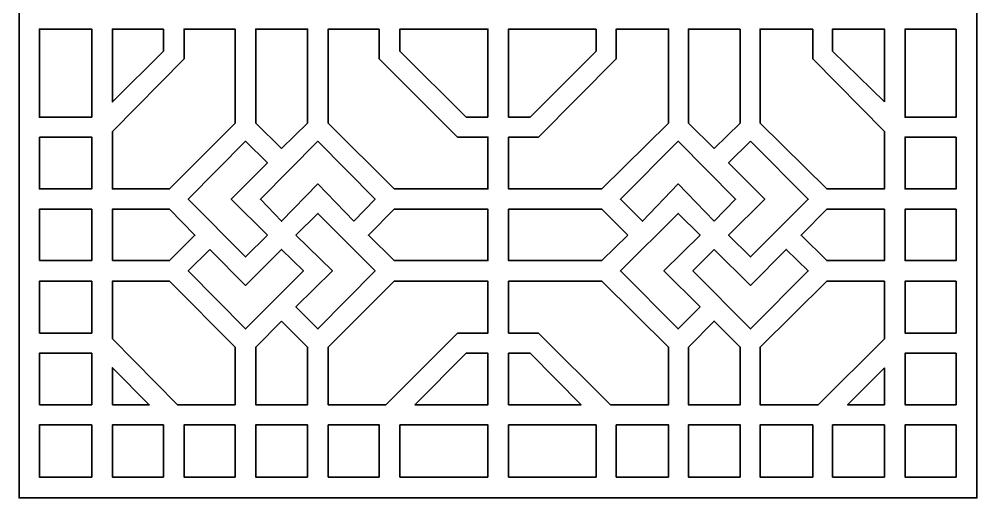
# Model space of a CAD drawing. Header units: centimetres. Extents: x -7.6 to 5.8, y -13 to 14.5.
# Drawn here: x -7.65 to 5.79, y -13.02 to -6.29 of the extents above; entities that cross this region are included whole.
import ezdxf

# ---------------------------------------------------------------- set-up
doc = ezdxf.new("R2010")
doc.units = ezdxf.units.CM
doc.header["$MEASUREMENT"] = 0
doc.layers.add('layer 1', color=7, linetype='Continuous')

msp = doc.modelspace()

# ---------------------------------------------------------------- linework, layer by layer
at = {"layer": 'layer 1', "color": 242, "lineweight": 35}
for points, knots in [([(-0.92346, -13.01885), (-0.92346, -13.01885), (5.79471, -13.01885), (5.79471, -13.01885), (5.79471, -13.01885), (5.79471, -13.01885), (5.79471, -6.29487), (5.79471, -6.29487), (5.79471, -6.29487), (5.79471, -6.29487), (5.79471, 0.42911), (5.79471, 0.42911), (5.79471, 0.42911), (5.79471, 0.42911), (-0.92346, 0.42911), (-0.92346, 0.42911), (-0.92346, 0.42911), (-0.92346, 0.42911), (-7.64744, 0.42911), (-7.64744, 0.42911), (-7.64744, 0.42911), (-7.64744, 0.42911), (-7.64744, -6.29487), (-7.64744, -6.29487), (-7.64744, -6.29487), (-7.64744, -6.29487), (-7.64744, -13.01885), (-7.64744, -13.01885), (-7.64744, -13.01885), (-7.64744, -13.01885), (-0.92346, -13.01885), (-0.92346, -13.01885)], [0, 0, 0, 0, 0.11111111, 0.11111111, 0.11111111, 0.11111111, 0.22222222, 0.22222222, 0.22222222, 0.22222222, 0.33333333, 0.33333333, 0.33333333, 0.33333333, 0.44444444, 0.44444444, 0.44444444, 0.44444444, 0.55555556, 0.55555556, 0.55555556, 0.55555556, 0.66666667, 0.66666667, 0.66666667, 0.66666667, 0.77777778, 0.77777778, 0.77777778, 0.77777778, 1, 1, 1, 1]), ([(-6.62954, -7.6734), (-6.62954, -7.6734), (-7.36243, -7.6734), (-7.36243, -7.6734), (-7.36243, -7.6734), (-7.36243, -7.6734), (-7.36243, -6.43447), (-7.36243, -6.43447), (-7.36243, -6.43447), (-7.36243, -6.43447), (-6.62954, -6.43447), (-6.62954, -6.43447), (-6.62954, -6.43447), (-6.62954, -6.43447), (-6.62954, -7.6734), (-6.62954, -7.6734)], [0, 0, 0, 0, 0.2, 0.2, 0.2, 0.2, 0.4, 0.4, 0.4, 0.4, 0.6, 0.6, 0.6, 0.6, 1, 1, 1, 1]), ([(-6.33871, -7.87117), (-6.33871, -7.87117), (-5.33244, -6.85326), (-5.33244, -6.85326), (-5.33244, -6.85326), (-5.33244, -6.85326), (-5.33244, -6.43447), (-5.33244, -6.43447), (-5.33244, -6.43447), (-5.33244, -6.43447), (-4.61699, -6.43447), (-4.61699, -6.43447), (-4.61699, -6.43447), (-4.61699, -6.43447), (-4.61699, -7.75484), (-4.61699, -7.75484), (-4.61699, -7.75484), (-4.61699, -7.75484), (-5.53602, -8.67967), (-5.53602, -8.67967), (-5.53602, -8.67967), (-5.53602, -8.67967), (-6.33871, -8.67967), (-6.33871, -8.67967), (-6.33871, -8.67967), (-6.33871, -8.67967), (-6.33871, -7.87117), (-6.33871, -7.87117)], [0, 0, 0, 0, 0.125, 0.125, 0.125, 0.125, 0.25, 0.25, 0.25, 0.25, 0.375, 0.375, 0.375, 0.375, 0.5, 0.5, 0.5, 0.5, 0.625, 0.625, 0.625, 0.625, 0.75, 0.75, 0.75, 0.75, 1, 1, 1, 1]), ([(-5.62327, -6.43447), (-5.62327, -6.43447), (-5.62327, -6.74275), (-5.62327, -6.74275), (-5.62327, -6.74275), (-5.62327, -6.74275), (-6.33871, -7.45819), (-6.33871, -7.45819), (-6.33871, -7.45819), (-6.33871, -7.45819), (-6.33871, -6.43447), (-6.33871, -6.43447), (-6.33871, -6.43447), (-6.33871, -6.43447), (-5.62327, -6.43447), (-5.62327, -6.43447)], [0, 0, 0, 0, 0.2, 0.2, 0.2, 0.2, 0.4, 0.4, 0.4, 0.4, 0.6, 0.6, 0.6, 0.6, 1, 1, 1, 1]), ([(-4.32617, -7.75484), (-4.32617, -7.75484), (-4.32617, -6.43447), (-4.32617, -6.43447), (-4.32617, -6.43447), (-4.32617, -6.43447), (-3.59909, -6.43447), (-3.59909, -6.43447), (-3.59909, -6.43447), (-3.59909, -6.43447), (-3.59909, -7.75484), (-3.59909, -7.75484), (-3.59909, -7.75484), (-3.59909, -7.75484), (-3.96554, -8.10965), (-3.96554, -8.10965), (-3.96554, -8.10965), (-3.96554, -8.10965), (-4.32617, -7.75484), (-4.32617, -7.75484)], [0, 0, 0, 0, 0.16666667, 0.16666667, 0.16666667, 0.16666667, 0.33333333, 0.33333333, 0.33333333, 0.33333333, 0.5, 0.5, 0.5, 0.5, 0.66666667, 0.66666667, 0.66666667, 0.66666667, 1, 1, 1, 1]), ([(-2.59282, -6.43447), (-2.59282, -6.43447), (-2.59282, -6.85326), (-2.59282, -6.85326), (-2.59282, -6.85326), (-2.59282, -6.85326), (-1.49348, -7.9526), (-1.49348, -7.9526), (-1.49348, -7.9526), (-1.49348, -7.9526), (-1.06887, -7.9526), (-1.06887, -7.9526), (-1.06887, -7.9526), (-1.06887, -7.9526), (-1.06887, -8.67967), (-1.06887, -8.67967), (-1.06887, -8.67967), (-1.06887, -8.67967), (-2.38342, -8.67967), (-2.38342, -8.67967), (-2.38342, -8.67967), (-2.38342, -8.67967), (-3.30826, -7.75484), (-3.30826, -7.75484), (-3.30826, -7.75484), (-3.30826, -7.75484), (-3.30826, -6.43447), (-3.30826, -6.43447), (-3.30826, -6.43447), (-3.30826, -6.43447), (-2.59282, -6.43447), (-2.59282, -6.43447)], [0, 0, 0, 0, 0.11111111, 0.11111111, 0.11111111, 0.11111111, 0.22222222, 0.22222222, 0.22222222, 0.22222222, 0.33333333, 0.33333333, 0.33333333, 0.33333333, 0.44444444, 0.44444444, 0.44444444, 0.44444444, 0.55555556, 0.55555556, 0.55555556, 0.55555556, 0.66666667, 0.66666667, 0.66666667, 0.66666667, 0.77777778, 0.77777778, 0.77777778, 0.77777778, 1, 1, 1, 1]), ([(-1.06887, -7.6734), (-1.06887, -7.6734), (-1.37134, -7.6734), (-1.37134, -7.6734), (-1.37134, -7.6734), (-1.37134, -7.6734), (-2.30199, -6.74275), (-2.30199, -6.74275), (-2.30199, -6.74275), (-2.30199, -6.74275), (-2.30199, -6.43447), (-2.30199, -6.43447), (-2.30199, -6.43447), (-2.30199, -6.43447), (-1.06887, -6.43447), (-1.06887, -6.43447), (-1.06887, -6.43447), (-1.06887, -6.43447), (-1.06887, -7.6734), (-1.06887, -7.6734)], [0, 0, 0, 0, 0.16666667, 0.16666667, 0.16666667, 0.16666667, 0.33333333, 0.33333333, 0.33333333, 0.33333333, 0.5, 0.5, 0.5, 0.5, 0.66666667, 0.66666667, 0.66666667, 0.66666667, 1, 1, 1, 1]), ([(-0.77804, -7.9526), (-0.77804, -7.9526), (-0.35925, -7.9526), (-0.35925, -7.9526), (-0.35925, -7.9526), (-0.35925, -7.9526), (0.73427, -6.85326), (0.73427, -6.85326), (0.73427, -6.85326), (0.73427, -6.85326), (0.73427, -6.43447), (0.73427, -6.43447), (0.73427, -6.43447), (0.73427, -6.43447), (1.46716, -6.43447), (1.46716, -6.43447), (1.46716, -6.43447), (1.46716, -6.43447), (1.46716, -7.75484), (1.46716, -7.75484), (1.46716, -7.75484), (1.46716, -7.75484), (0.53069, -8.67967), (0.53069, -8.67967), (0.53069, -8.67967), (0.53069, -8.67967), (-0.77804, -8.67967), (-0.77804, -8.67967), (-0.77804, -8.67967), (-0.77804, -8.67967), (-0.77804, -7.9526), (-0.77804, -7.9526)], [0, 0, 0, 0, 0.11111111, 0.11111111, 0.11111111, 0.11111111, 0.22222222, 0.22222222, 0.22222222, 0.22222222, 0.33333333, 0.33333333, 0.33333333, 0.33333333, 0.44444444, 0.44444444, 0.44444444, 0.44444444, 0.55555556, 0.55555556, 0.55555556, 0.55555556, 0.66666667, 0.66666667, 0.66666667, 0.66666667, 0.77777778, 0.77777778, 0.77777778, 0.77777778, 1, 1, 1, 1]), ([(0.44926, -6.43447), (0.44926, -6.43447), (0.44926, -6.74275), (0.44926, -6.74275), (0.44926, -6.74275), (0.44926, -6.74275), (-0.47558, -7.6734), (-0.47558, -7.6734), (-0.47558, -7.6734), (-0.47558, -7.6734), (-0.77804, -7.6734), (-0.77804, -7.6734), (-0.77804, -7.6734), (-0.77804, -7.6734), (-0.77804, -6.43447), (-0.77804, -6.43447), (-0.77804, -6.43447), (-0.77804, -6.43447), (0.44926, -6.43447), (0.44926, -6.43447)], [0, 0, 0, 0, 0.16666667, 0.16666667, 0.16666667, 0.16666667, 0.33333333, 0.33333333, 0.33333333, 0.33333333, 0.5, 0.5, 0.5, 0.5, 0.66666667, 0.66666667, 0.66666667, 0.66666667, 1, 1, 1, 1]), ([(2.47343, -6.43447), (2.47343, -6.43447), (2.47343, -7.75484), (2.47343, -7.75484), (2.47343, -7.75484), (2.47343, -7.75484), (2.10699, -8.10965), (2.10699, -8.10965), (2.10699, -8.10965), (2.10699, -8.10965), (1.74636, -7.75484), (1.74636, -7.75484), (1.74636, -7.75484), (1.74636, -7.75484), (1.74636, -6.43447), (1.74636, -6.43447), (1.74636, -6.43447), (1.74636, -6.43447), (2.47343, -6.43447), (2.47343, -6.43447)], [0, 0, 0, 0, 0.16666667, 0.16666667, 0.16666667, 0.16666667, 0.33333333, 0.33333333, 0.33333333, 0.33333333, 0.5, 0.5, 0.5, 0.5, 0.66666667, 0.66666667, 0.66666667, 0.66666667, 1, 1, 1, 1]), ([(3.49134, -6.43447), (3.49134, -6.43447), (3.49134, -6.85326), (3.49134, -6.85326), (3.49134, -6.85326), (3.49134, -6.85326), (4.49761, -7.87117), (4.49761, -7.87117), (4.49761, -7.87117), (4.49761, -7.87117), (4.49761, -8.67967), (4.49761, -8.67967), (4.49761, -8.67967), (4.49761, -8.67967), (3.6891, -8.67967), (3.6891, -8.67967), (3.6891, -8.67967), (3.6891, -8.67967), (2.75263, -7.75484), (2.75263, -7.75484), (2.75263, -7.75484), (2.75263, -7.75484), (2.75263, -6.43447), (2.75263, -6.43447), (2.75263, -6.43447), (2.75263, -6.43447), (3.49134, -6.43447), (3.49134, -6.43447)], [0, 0, 0, 0, 0.125, 0.125, 0.125, 0.125, 0.25, 0.25, 0.25, 0.25, 0.375, 0.375, 0.375, 0.375, 0.5, 0.5, 0.5, 0.5, 0.625, 0.625, 0.625, 0.625, 0.75, 0.75, 0.75, 0.75, 1, 1, 1, 1]), ([(4.49761, -7.45819), (4.49761, -7.45819), (3.77053, -6.74275), (3.77053, -6.74275), (3.77053, -6.74275), (3.77053, -6.74275), (3.77053, -6.43447), (3.77053, -6.43447), (3.77053, -6.43447), (3.77053, -6.43447), (4.49761, -6.43447), (4.49761, -6.43447), (4.49761, -6.43447), (4.49761, -6.43447), (4.49761, -7.45819), (4.49761, -7.45819)], [0, 0, 0, 0, 0.2, 0.2, 0.2, 0.2, 0.4, 0.4, 0.4, 0.4, 0.6, 0.6, 0.6, 0.6, 1, 1, 1, 1]), ([(5.50388, -6.43447), (5.50388, -6.43447), (5.50388, -7.6734), (5.50388, -7.6734), (5.50388, -7.6734), (5.50388, -7.6734), (4.78844, -7.6734), (4.78844, -7.6734), (4.78844, -7.6734), (4.78844, -7.6734), (4.78844, -6.43447), (4.78844, -6.43447), (4.78844, -6.43447), (4.78844, -6.43447), (5.50388, -6.43447), (5.50388, -6.43447)], [0, 0, 0, 0, 0.2, 0.2, 0.2, 0.2, 0.4, 0.4, 0.4, 0.4, 0.6, 0.6, 0.6, 0.6, 1, 1, 1, 1]), ([(-7.36243, -7.9526), (-7.36243, -7.9526), (-6.62954, -7.9526), (-6.62954, -7.9526), (-6.62954, -7.9526), (-6.62954, -7.9526), (-6.62954, -8.67967), (-6.62954, -8.67967), (-6.62954, -8.67967), (-6.62954, -8.67967), (-7.36243, -8.67967), (-7.36243, -8.67967), (-7.36243, -8.67967), (-7.36243, -8.67967), (-7.36243, -7.9526), (-7.36243, -7.9526)], [0, 0, 0, 0, 0.2, 0.2, 0.2, 0.2, 0.4, 0.4, 0.4, 0.4, 0.6, 0.6, 0.6, 0.6, 1, 1, 1, 1]), ([(-4.1633, -9.33113), (-4.1633, -9.33113), (-4.47158, -9.6336), (-4.47158, -9.6336), (-4.47158, -9.6336), (-4.47158, -9.6336), (-5.27427, -8.82509), (-5.27427, -8.82509), (-5.27427, -8.82509), (-5.27427, -8.82509), (-4.47158, -8.01077), (-4.47158, -8.01077), (-4.47158, -8.01077), (-4.47158, -8.01077), (-4.1633, -8.31323), (-4.1633, -8.31323), (-4.1633, -8.31323), (-4.1633, -8.31323), (-4.66934, -8.82509), (-4.66934, -8.82509), (-4.66934, -8.82509), (-4.66934, -8.82509), (-4.1633, -9.33113), (-4.1633, -9.33113)], [0, 0, 0, 0, 0.14285714, 0.14285714, 0.14285714, 0.14285714, 0.28571429, 0.28571429, 0.28571429, 0.28571429, 0.42857143, 0.42857143, 0.42857143, 0.42857143, 0.57142857, 0.57142857, 0.57142857, 0.57142857, 0.71428571, 0.71428571, 0.71428571, 0.71428571, 1, 1, 1, 1]), ([(-2.94763, -9.13337), (-2.94763, -9.13337), (-3.45368, -8.60988), (-3.45368, -8.60988), (-3.45368, -8.60988), (-3.45368, -8.60988), (-3.96554, -9.13337), (-3.96554, -9.13337), (-3.96554, -9.13337), (-3.96554, -9.13337), (-4.26218, -8.82509), (-4.26218, -8.82509), (-4.26218, -8.82509), (-4.26218, -8.82509), (-3.45368, -8.01077), (-3.45368, -8.01077), (-3.45368, -8.01077), (-3.45368, -8.01077), (-2.65099, -8.82509), (-2.65099, -8.82509), (-2.65099, -8.82509), (-2.65099, -8.82509), (-2.94763, -9.13337), (-2.94763, -9.13337)], [0, 0, 0, 0, 0.14285714, 0.14285714, 0.14285714, 0.14285714, 0.28571429, 0.28571429, 0.28571429, 0.28571429, 0.42857143, 0.42857143, 0.42857143, 0.42857143, 0.57142857, 0.57142857, 0.57142857, 0.57142857, 0.71428571, 0.71428571, 0.71428571, 0.71428571, 1, 1, 1, 1]), ([(2.10699, -9.13337), (2.10699, -9.13337), (1.60094, -8.60988), (1.60094, -8.60988), (1.60094, -8.60988), (1.60094, -8.60988), (1.10072, -9.13337), (1.10072, -9.13337), (1.10072, -9.13337), (1.10072, -9.13337), (0.79244, -8.82509), (0.79244, -8.82509), (0.79244, -8.82509), (0.79244, -8.82509), (1.60094, -8.01077), (1.60094, -8.01077), (1.60094, -8.01077), (1.60094, -8.01077), (2.40945, -8.82509), (2.40945, -8.82509), (2.40945, -8.82509), (2.40945, -8.82509), (2.10699, -9.13337), (2.10699, -9.13337)], [0, 0, 0, 0, 0.14285714, 0.14285714, 0.14285714, 0.14285714, 0.28571429, 0.28571429, 0.28571429, 0.28571429, 0.42857143, 0.42857143, 0.42857143, 0.42857143, 0.57142857, 0.57142857, 0.57142857, 0.57142857, 0.71428571, 0.71428571, 0.71428571, 0.71428571, 1, 1, 1, 1]), ([(2.61885, -8.01077), (2.61885, -8.01077), (3.42735, -8.82509), (3.42735, -8.82509), (3.42735, -8.82509), (3.42735, -8.82509), (2.61885, -9.6336), (2.61885, -9.6336), (2.61885, -9.6336), (2.61885, -9.6336), (2.31057, -9.33113), (2.31057, -9.33113), (2.31057, -9.33113), (2.31057, -9.33113), (2.81661, -8.82509), (2.81661, -8.82509), (2.81661, -8.82509), (2.81661, -8.82509), (2.31057, -8.31323), (2.31057, -8.31323), (2.31057, -8.31323), (2.31057, -8.31323), (2.61885, -8.01077), (2.61885, -8.01077)], [0, 0, 0, 0, 0.14285714, 0.14285714, 0.14285714, 0.14285714, 0.28571429, 0.28571429, 0.28571429, 0.28571429, 0.42857143, 0.42857143, 0.42857143, 0.42857143, 0.57142857, 0.57142857, 0.57142857, 0.57142857, 0.71428571, 0.71428571, 0.71428571, 0.71428571, 1, 1, 1, 1]), ([(5.50388, -7.9526), (5.50388, -7.9526), (5.50388, -8.67967), (5.50388, -8.67967), (5.50388, -8.67967), (5.50388, -8.67967), (4.78844, -8.67967), (4.78844, -8.67967), (4.78844, -8.67967), (4.78844, -8.67967), (4.78844, -7.9526), (4.78844, -7.9526), (4.78844, -7.9526), (4.78844, -7.9526), (5.50388, -7.9526), (5.50388, -7.9526)], [0, 0, 0, 0, 0.2, 0.2, 0.2, 0.2, 0.4, 0.4, 0.4, 0.4, 0.6, 0.6, 0.6, 0.6, 1, 1, 1, 1]), ([(-7.36243, -9.68595), (-7.36243, -9.68595), (-7.36243, -8.96469), (-7.36243, -8.96469), (-7.36243, -8.96469), (-7.36243, -8.96469), (-6.62954, -8.96469), (-6.62954, -8.96469), (-6.62954, -8.96469), (-6.62954, -8.96469), (-6.62954, -9.68595), (-6.62954, -9.68595), (-6.62954, -9.68595), (-6.62954, -9.68595), (-7.36243, -9.68595), (-7.36243, -9.68595)], [0, 0, 0, 0, 0.2, 0.2, 0.2, 0.2, 0.4, 0.4, 0.4, 0.4, 0.6, 0.6, 0.6, 0.6, 1, 1, 1, 1]), ([(-6.33871, -9.68595), (-6.33871, -9.68595), (-6.33871, -8.96469), (-6.33871, -8.96469), (-6.33871, -8.96469), (-6.33871, -8.96469), (-5.53602, -8.96469), (-5.53602, -8.96469), (-5.53602, -8.96469), (-5.53602, -8.96469), (-5.1812, -9.33113), (-5.1812, -9.33113), (-5.1812, -9.33113), (-5.1812, -9.33113), (-5.53602, -9.68595), (-5.53602, -9.68595), (-5.53602, -9.68595), (-5.53602, -9.68595), (-6.33871, -9.68595), (-6.33871, -9.68595)], [0, 0, 0, 0, 0.16666667, 0.16666667, 0.16666667, 0.16666667, 0.33333333, 0.33333333, 0.33333333, 0.33333333, 0.5, 0.5, 0.5, 0.5, 0.66666667, 0.66666667, 0.66666667, 0.66666667, 1, 1, 1, 1]), ([(-2.38342, -9.68595), (-2.38342, -9.68595), (-2.74405, -9.33113), (-2.74405, -9.33113), (-2.74405, -9.33113), (-2.74405, -9.33113), (-2.38342, -8.96469), (-2.38342, -8.96469), (-2.38342, -8.96469), (-2.38342, -8.96469), (-1.06887, -8.96469), (-1.06887, -8.96469), (-1.06887, -8.96469), (-1.06887, -8.96469), (-1.06887, -9.68595), (-1.06887, -9.68595), (-1.06887, -9.68595), (-1.06887, -9.68595), (-2.38342, -9.68595), (-2.38342, -9.68595)], [0, 0, 0, 0, 0.16666667, 0.16666667, 0.16666667, 0.16666667, 0.33333333, 0.33333333, 0.33333333, 0.33333333, 0.5, 0.5, 0.5, 0.5, 0.66666667, 0.66666667, 0.66666667, 0.66666667, 1, 1, 1, 1]), ([(0.89714, -9.33113), (0.89714, -9.33113), (0.53069, -9.68595), (0.53069, -9.68595), (0.53069, -9.68595), (0.53069, -9.68595), (-0.77804, -9.68595), (-0.77804, -9.68595), (-0.77804, -9.68595), (-0.77804, -9.68595), (-0.77804, -8.96469), (-0.77804, -8.96469), (-0.77804, -8.96469), (-0.77804, -8.96469), (0.53069, -8.96469), (0.53069, -8.96469), (0.53069, -8.96469), (0.53069, -8.96469), (0.89714, -9.33113), (0.89714, -9.33113)], [0, 0, 0, 0, 0.16666667, 0.16666667, 0.16666667, 0.16666667, 0.33333333, 0.33333333, 0.33333333, 0.33333333, 0.5, 0.5, 0.5, 0.5, 0.66666667, 0.66666667, 0.66666667, 0.66666667, 1, 1, 1, 1]), ([(4.49761, -8.96469), (4.49761, -8.96469), (4.49761, -9.68595), (4.49761, -9.68595), (4.49761, -9.68595), (4.49761, -9.68595), (3.6891, -9.68595), (3.6891, -9.68595), (3.6891, -9.68595), (3.6891, -9.68595), (3.32847, -9.33113), (3.32847, -9.33113), (3.32847, -9.33113), (3.32847, -9.33113), (3.6891, -8.96469), (3.6891, -8.96469), (3.6891, -8.96469), (3.6891, -8.96469), (4.49761, -8.96469), (4.49761, -8.96469)], [0, 0, 0, 0, 0.16666667, 0.16666667, 0.16666667, 0.16666667, 0.33333333, 0.33333333, 0.33333333, 0.33333333, 0.5, 0.5, 0.5, 0.5, 0.66666667, 0.66666667, 0.66666667, 0.66666667, 1, 1, 1, 1]), ([(5.50388, -8.96469), (5.50388, -8.96469), (5.50388, -9.68595), (5.50388, -9.68595), (5.50388, -9.68595), (5.50388, -9.68595), (4.78844, -9.68595), (4.78844, -9.68595), (4.78844, -9.68595), (4.78844, -9.68595), (4.78844, -8.96469), (4.78844, -8.96469), (4.78844, -8.96469), (4.78844, -8.96469), (5.50388, -8.96469), (5.50388, -8.96469)], [0, 0, 0, 0, 0.2, 0.2, 0.2, 0.2, 0.4, 0.4, 0.4, 0.4, 0.6, 0.6, 0.6, 0.6, 1, 1, 1, 1]), ([(-3.76196, -9.33113), (-3.76196, -9.33113), (-3.45368, -9.02285), (-3.45368, -9.02285), (-3.45368, -9.02285), (-3.45368, -9.02285), (-2.65099, -9.83136), (-2.65099, -9.83136), (-2.65099, -9.83136), (-2.65099, -9.83136), (-3.45368, -10.64568), (-3.45368, -10.64568), (-3.45368, -10.64568), (-3.45368, -10.64568), (-3.76196, -10.3374), (-3.76196, -10.3374), (-3.76196, -10.3374), (-3.76196, -10.3374), (-3.2501, -9.83136), (-3.2501, -9.83136), (-3.2501, -9.83136), (-3.2501, -9.83136), (-3.76196, -9.33113), (-3.76196, -9.33113)], [0, 0, 0, 0, 0.14285714, 0.14285714, 0.14285714, 0.14285714, 0.28571429, 0.28571429, 0.28571429, 0.28571429, 0.42857143, 0.42857143, 0.42857143, 0.42857143, 0.57142857, 0.57142857, 0.57142857, 0.57142857, 0.71428571, 0.71428571, 0.71428571, 0.71428571, 1, 1, 1, 1]), ([(1.90922, -10.3374), (1.90922, -10.3374), (1.60094, -10.64568), (1.60094, -10.64568), (1.60094, -10.64568), (1.60094, -10.64568), (0.79244, -9.83136), (0.79244, -9.83136), (0.79244, -9.83136), (0.79244, -9.83136), (1.60094, -9.02285), (1.60094, -9.02285), (1.60094, -9.02285), (1.60094, -9.02285), (1.90922, -9.33113), (1.90922, -9.33113), (1.90922, -9.33113), (1.90922, -9.33113), (1.40318, -9.83136), (1.40318, -9.83136), (1.40318, -9.83136), (1.40318, -9.83136), (1.90922, -10.3374), (1.90922, -10.3374)], [0, 0, 0, 0, 0.14285714, 0.14285714, 0.14285714, 0.14285714, 0.28571429, 0.28571429, 0.28571429, 0.28571429, 0.42857143, 0.42857143, 0.42857143, 0.42857143, 0.57142857, 0.57142857, 0.57142857, 0.57142857, 0.71428571, 0.71428571, 0.71428571, 0.71428571, 1, 1, 1, 1]), ([(-4.97181, -9.5289), (-4.97181, -9.5289), (-4.47158, -10.03494), (-4.47158, -10.03494), (-4.47158, -10.03494), (-4.47158, -10.03494), (-3.96554, -9.5289), (-3.96554, -9.5289), (-3.96554, -9.5289), (-3.96554, -9.5289), (-3.65726, -9.83136), (-3.65726, -9.83136), (-3.65726, -9.83136), (-3.65726, -9.83136), (-4.47158, -10.64568), (-4.47158, -10.64568), (-4.47158, -10.64568), (-4.47158, -10.64568), (-5.27427, -9.83136), (-5.27427, -9.83136), (-5.27427, -9.83136), (-5.27427, -9.83136), (-4.97181, -9.5289), (-4.97181, -9.5289)], [0, 0, 0, 0, 0.14285714, 0.14285714, 0.14285714, 0.14285714, 0.28571429, 0.28571429, 0.28571429, 0.28571429, 0.42857143, 0.42857143, 0.42857143, 0.42857143, 0.57142857, 0.57142857, 0.57142857, 0.57142857, 0.71428571, 0.71428571, 0.71428571, 0.71428571, 1, 1, 1, 1]), ([(2.10699, -9.5289), (2.10699, -9.5289), (2.61885, -10.03494), (2.61885, -10.03494), (2.61885, -10.03494), (2.61885, -10.03494), (3.11907, -9.5289), (3.11907, -9.5289), (3.11907, -9.5289), (3.11907, -9.5289), (3.42735, -9.83136), (3.42735, -9.83136), (3.42735, -9.83136), (3.42735, -9.83136), (2.61885, -10.64568), (2.61885, -10.64568), (2.61885, -10.64568), (2.61885, -10.64568), (1.81034, -9.83136), (1.81034, -9.83136), (1.81034, -9.83136), (1.81034, -9.83136), (2.10699, -9.5289), (2.10699, -9.5289)], [0, 0, 0, 0, 0.14285714, 0.14285714, 0.14285714, 0.14285714, 0.28571429, 0.28571429, 0.28571429, 0.28571429, 0.42857143, 0.42857143, 0.42857143, 0.42857143, 0.57142857, 0.57142857, 0.57142857, 0.57142857, 0.71428571, 0.71428571, 0.71428571, 0.71428571, 1, 1, 1, 1]), ([(-7.36243, -10.70385), (-7.36243, -10.70385), (-7.36243, -9.97678), (-7.36243, -9.97678), (-7.36243, -9.97678), (-7.36243, -9.97678), (-6.62954, -9.97678), (-6.62954, -9.97678), (-6.62954, -9.97678), (-6.62954, -9.97678), (-6.62954, -10.70385), (-6.62954, -10.70385), (-6.62954, -10.70385), (-6.62954, -10.70385), (-7.36243, -10.70385), (-7.36243, -10.70385)], [0, 0, 0, 0, 0.2, 0.2, 0.2, 0.2, 0.4, 0.4, 0.4, 0.4, 0.6, 0.6, 0.6, 0.6, 1, 1, 1, 1]), ([(-6.33871, -10.78528), (-6.33871, -10.78528), (-6.33871, -9.97678), (-6.33871, -9.97678), (-6.33871, -9.97678), (-6.33871, -9.97678), (-5.53602, -9.97678), (-5.53602, -9.97678), (-5.53602, -9.97678), (-5.53602, -9.97678), (-4.61699, -10.90161), (-4.61699, -10.90161), (-4.61699, -10.90161), (-4.61699, -10.90161), (-4.61699, -11.71012), (-4.61699, -11.71012), (-4.61699, -11.71012), (-4.61699, -11.71012), (-5.4255, -11.71012), (-5.4255, -11.71012), (-5.4255, -11.71012), (-5.4255, -11.71012), (-6.33871, -10.78528), (-6.33871, -10.78528)], [0, 0, 0, 0, 0.14285714, 0.14285714, 0.14285714, 0.14285714, 0.28571429, 0.28571429, 0.28571429, 0.28571429, 0.42857143, 0.42857143, 0.42857143, 0.42857143, 0.57142857, 0.57142857, 0.57142857, 0.57142857, 0.71428571, 0.71428571, 0.71428571, 0.71428571, 1, 1, 1, 1]), ([(-3.30826, -10.90161), (-3.30826, -10.90161), (-2.38342, -9.97678), (-2.38342, -9.97678), (-2.38342, -9.97678), (-2.38342, -9.97678), (-1.06887, -9.97678), (-1.06887, -9.97678), (-1.06887, -9.97678), (-1.06887, -9.97678), (-1.06887, -10.70385), (-1.06887, -10.70385), (-1.06887, -10.70385), (-1.06887, -10.70385), (-1.49348, -10.70385), (-1.49348, -10.70385), (-1.49348, -10.70385), (-1.49348, -10.70385), (-2.49976, -11.71012), (-2.49976, -11.71012), (-2.49976, -11.71012), (-2.49976, -11.71012), (-3.30826, -11.71012), (-3.30826, -11.71012), (-3.30826, -11.71012), (-3.30826, -11.71012), (-3.30826, -10.90161), (-3.30826, -10.90161)], [0, 0, 0, 0, 0.125, 0.125, 0.125, 0.125, 0.25, 0.25, 0.25, 0.25, 0.375, 0.375, 0.375, 0.375, 0.5, 0.5, 0.5, 0.5, 0.625, 0.625, 0.625, 0.625, 0.75, 0.75, 0.75, 0.75, 1, 1, 1, 1]), ([(0.53069, -9.97678), (0.53069, -9.97678), (1.46716, -10.90161), (1.46716, -10.90161), (1.46716, -10.90161), (1.46716, -10.90161), (1.46716, -11.71012), (1.46716, -11.71012), (1.46716, -11.71012), (1.46716, -11.71012), (0.65284, -11.71012), (0.65284, -11.71012), (0.65284, -11.71012), (0.65284, -11.71012), (-0.35925, -10.70385), (-0.35925, -10.70385), (-0.35925, -10.70385), (-0.35925, -10.70385), (-0.77804, -10.70385), (-0.77804, -10.70385), (-0.77804, -10.70385), (-0.77804, -10.70385), (-0.77804, -9.97678), (-0.77804, -9.97678), (-0.77804, -9.97678), (-0.77804, -9.97678), (0.53069, -9.97678), (0.53069, -9.97678)], [0, 0, 0, 0, 0.125, 0.125, 0.125, 0.125, 0.25, 0.25, 0.25, 0.25, 0.375, 0.375, 0.375, 0.375, 0.5, 0.5, 0.5, 0.5, 0.625, 0.625, 0.625, 0.625, 0.75, 0.75, 0.75, 0.75, 1, 1, 1, 1]), ([(4.49761, -9.97678), (4.49761, -9.97678), (4.49761, -10.78528), (4.49761, -10.78528), (4.49761, -10.78528), (4.49761, -10.78528), (3.56695, -11.71012), (3.56695, -11.71012), (3.56695, -11.71012), (3.56695, -11.71012), (2.75263, -11.71012), (2.75263, -11.71012), (2.75263, -11.71012), (2.75263, -11.71012), (2.75263, -10.90161), (2.75263, -10.90161), (2.75263, -10.90161), (2.75263, -10.90161), (3.6891, -9.97678), (3.6891, -9.97678), (3.6891, -9.97678), (3.6891, -9.97678), (4.49761, -9.97678), (4.49761, -9.97678)], [0, 0, 0, 0, 0.14285714, 0.14285714, 0.14285714, 0.14285714, 0.28571429, 0.28571429, 0.28571429, 0.28571429, 0.42857143, 0.42857143, 0.42857143, 0.42857143, 0.57142857, 0.57142857, 0.57142857, 0.57142857, 0.71428571, 0.71428571, 0.71428571, 0.71428571, 1, 1, 1, 1]), ([(5.50388, -9.97678), (5.50388, -9.97678), (5.50388, -10.70385), (5.50388, -10.70385), (5.50388, -10.70385), (5.50388, -10.70385), (4.78844, -10.70385), (4.78844, -10.70385), (4.78844, -10.70385), (4.78844, -10.70385), (4.78844, -9.97678), (4.78844, -9.97678), (4.78844, -9.97678), (4.78844, -9.97678), (5.50388, -9.97678), (5.50388, -9.97678)], [0, 0, 0, 0, 0.2, 0.2, 0.2, 0.2, 0.4, 0.4, 0.4, 0.4, 0.6, 0.6, 0.6, 0.6, 1, 1, 1, 1]), ([(-3.96554, -10.53517), (-3.96554, -10.53517), (-3.59909, -10.90161), (-3.59909, -10.90161), (-3.59909, -10.90161), (-3.59909, -10.90161), (-3.59909, -11.71012), (-3.59909, -11.71012), (-3.59909, -11.71012), (-3.59909, -11.71012), (-4.32617, -11.71012), (-4.32617, -11.71012), (-4.32617, -11.71012), (-4.32617, -11.71012), (-4.32617, -10.90161), (-4.32617, -10.90161), (-4.32617, -10.90161), (-4.32617, -10.90161), (-3.96554, -10.53517), (-3.96554, -10.53517)], [0, 0, 0, 0, 0.16666667, 0.16666667, 0.16666667, 0.16666667, 0.33333333, 0.33333333, 0.33333333, 0.33333333, 0.5, 0.5, 0.5, 0.5, 0.66666667, 0.66666667, 0.66666667, 0.66666667, 1, 1, 1, 1]), ([(1.74636, -10.90161), (1.74636, -10.90161), (2.10699, -10.53517), (2.10699, -10.53517), (2.10699, -10.53517), (2.10699, -10.53517), (2.47343, -10.90161), (2.47343, -10.90161), (2.47343, -10.90161), (2.47343, -10.90161), (2.47343, -11.71012), (2.47343, -11.71012), (2.47343, -11.71012), (2.47343, -11.71012), (1.74636, -11.71012), (1.74636, -11.71012), (1.74636, -11.71012), (1.74636, -11.71012), (1.74636, -10.90161), (1.74636, -10.90161)], [0, 0, 0, 0, 0.16666667, 0.16666667, 0.16666667, 0.16666667, 0.33333333, 0.33333333, 0.33333333, 0.33333333, 0.5, 0.5, 0.5, 0.5, 0.66666667, 0.66666667, 0.66666667, 0.66666667, 1, 1, 1, 1]), ([(-7.36243, -11.71012), (-7.36243, -11.71012), (-7.36243, -10.98886), (-7.36243, -10.98886), (-7.36243, -10.98886), (-7.36243, -10.98886), (-6.62954, -10.98886), (-6.62954, -10.98886), (-6.62954, -10.98886), (-6.62954, -10.98886), (-6.62954, -11.71012), (-6.62954, -11.71012), (-6.62954, -11.71012), (-6.62954, -11.71012), (-7.36243, -11.71012), (-7.36243, -11.71012)], [0, 0, 0, 0, 0.2, 0.2, 0.2, 0.2, 0.4, 0.4, 0.4, 0.4, 0.6, 0.6, 0.6, 0.6, 1, 1, 1, 1]), ([(-2.09259, -11.71012), (-2.09259, -11.71012), (-1.37134, -10.98886), (-1.37134, -10.98886), (-1.37134, -10.98886), (-1.37134, -10.98886), (-1.06887, -10.98886), (-1.06887, -10.98886), (-1.06887, -10.98886), (-1.06887, -10.98886), (-1.06887, -11.71012), (-1.06887, -11.71012), (-1.06887, -11.71012), (-1.06887, -11.71012), (-2.09259, -11.71012), (-2.09259, -11.71012)], [0, 0, 0, 0, 0.2, 0.2, 0.2, 0.2, 0.4, 0.4, 0.4, 0.4, 0.6, 0.6, 0.6, 0.6, 1, 1, 1, 1]), ([(-0.77804, -10.98886), (-0.77804, -10.98886), (-0.47558, -10.98886), (-0.47558, -10.98886), (-0.47558, -10.98886), (-0.47558, -10.98886), (0.23986, -11.71012), (0.23986, -11.71012), (0.23986, -11.71012), (0.23986, -11.71012), (-0.77804, -11.71012), (-0.77804, -11.71012), (-0.77804, -11.71012), (-0.77804, -11.71012), (-0.77804, -10.98886), (-0.77804, -10.98886)], [0, 0, 0, 0, 0.2, 0.2, 0.2, 0.2, 0.4, 0.4, 0.4, 0.4, 0.6, 0.6, 0.6, 0.6, 1, 1, 1, 1]), ([(5.50388, -10.98886), (5.50388, -10.98886), (5.50388, -11.71012), (5.50388, -11.71012), (5.50388, -11.71012), (5.50388, -11.71012), (4.78844, -11.71012), (4.78844, -11.71012), (4.78844, -11.71012), (4.78844, -11.71012), (4.78844, -10.98886), (4.78844, -10.98886), (4.78844, -10.98886), (4.78844, -10.98886), (5.50388, -10.98886), (5.50388, -10.98886)], [0, 0, 0, 0, 0.2, 0.2, 0.2, 0.2, 0.4, 0.4, 0.4, 0.4, 0.6, 0.6, 0.6, 0.6, 1, 1, 1, 1]), ([(-6.33871, -11.71012), (-6.33871, -11.71012), (-6.33871, -11.19244), (-6.33871, -11.19244), (-6.33871, -11.19244), (-6.33871, -11.19244), (-5.82103, -11.71012), (-5.82103, -11.71012), (-5.82103, -11.71012), (-5.82103, -11.71012), (-6.33871, -11.71012), (-6.33871, -11.71012)], [0, 0, 0, 0, 0.25, 0.25, 0.25, 0.25, 0.5, 0.5, 0.5, 0.5, 1, 1, 1, 1]), ([(4.49761, -11.19244), (4.49761, -11.19244), (4.49761, -11.71012), (4.49761, -11.71012), (4.49761, -11.71012), (4.49761, -11.71012), (3.97993, -11.71012), (3.97993, -11.71012), (3.97993, -11.71012), (3.97993, -11.71012), (4.49761, -11.19244), (4.49761, -11.19244)], [0, 0, 0, 0, 0.25, 0.25, 0.25, 0.25, 0.5, 0.5, 0.5, 0.5, 1, 1, 1, 1]), ([(-6.62954, -12.72802), (-6.62954, -12.72802), (-7.36243, -12.72802), (-7.36243, -12.72802), (-7.36243, -12.72802), (-7.36243, -12.72802), (-7.36243, -11.99513), (-7.36243, -11.99513), (-7.36243, -11.99513), (-7.36243, -11.99513), (-6.62954, -11.99513), (-6.62954, -11.99513), (-6.62954, -11.99513), (-6.62954, -11.99513), (-6.62954, -12.72802), (-6.62954, -12.72802)], [0, 0, 0, 0, 0.2, 0.2, 0.2, 0.2, 0.4, 0.4, 0.4, 0.4, 0.6, 0.6, 0.6, 0.6, 1, 1, 1, 1]), ([(-5.62327, -12.72802), (-5.62327, -12.72802), (-6.33871, -12.72802), (-6.33871, -12.72802), (-6.33871, -12.72802), (-6.33871, -12.72802), (-6.33871, -11.99513), (-6.33871, -11.99513), (-6.33871, -11.99513), (-6.33871, -11.99513), (-5.62327, -11.99513), (-5.62327, -11.99513), (-5.62327, -11.99513), (-5.62327, -11.99513), (-5.62327, -12.72802), (-5.62327, -12.72802)], [0, 0, 0, 0, 0.2, 0.2, 0.2, 0.2, 0.4, 0.4, 0.4, 0.4, 0.6, 0.6, 0.6, 0.6, 1, 1, 1, 1]), ([(-4.61699, -12.72802), (-4.61699, -12.72802), (-5.33244, -12.72802), (-5.33244, -12.72802), (-5.33244, -12.72802), (-5.33244, -12.72802), (-5.33244, -11.99513), (-5.33244, -11.99513), (-5.33244, -11.99513), (-5.33244, -11.99513), (-4.61699, -11.99513), (-4.61699, -11.99513), (-4.61699, -11.99513), (-4.61699, -11.99513), (-4.61699, -12.72802), (-4.61699, -12.72802)], [0, 0, 0, 0, 0.2, 0.2, 0.2, 0.2, 0.4, 0.4, 0.4, 0.4, 0.6, 0.6, 0.6, 0.6, 1, 1, 1, 1]), ([(-3.59909, -12.72802), (-3.59909, -12.72802), (-4.32617, -12.72802), (-4.32617, -12.72802), (-4.32617, -12.72802), (-4.32617, -12.72802), (-4.32617, -11.99513), (-4.32617, -11.99513), (-4.32617, -11.99513), (-4.32617, -11.99513), (-3.59909, -11.99513), (-3.59909, -11.99513), (-3.59909, -11.99513), (-3.59909, -11.99513), (-3.59909, -12.72802), (-3.59909, -12.72802)], [0, 0, 0, 0, 0.2, 0.2, 0.2, 0.2, 0.4, 0.4, 0.4, 0.4, 0.6, 0.6, 0.6, 0.6, 1, 1, 1, 1]), ([(-2.59282, -12.72802), (-2.59282, -12.72802), (-3.30826, -12.72802), (-3.30826, -12.72802), (-3.30826, -12.72802), (-3.30826, -12.72802), (-3.30826, -11.99513), (-3.30826, -11.99513), (-3.30826, -11.99513), (-3.30826, -11.99513), (-2.59282, -11.99513), (-2.59282, -11.99513), (-2.59282, -11.99513), (-2.59282, -11.99513), (-2.59282, -12.72802), (-2.59282, -12.72802)], [0, 0, 0, 0, 0.2, 0.2, 0.2, 0.2, 0.4, 0.4, 0.4, 0.4, 0.6, 0.6, 0.6, 0.6, 1, 1, 1, 1]), ([(-1.06887, -12.72802), (-1.06887, -12.72802), (-2.30199, -12.72802), (-2.30199, -12.72802), (-2.30199, -12.72802), (-2.30199, -12.72802), (-2.30199, -11.99513), (-2.30199, -11.99513), (-2.30199, -11.99513), (-2.30199, -11.99513), (-1.06887, -11.99513), (-1.06887, -11.99513), (-1.06887, -11.99513), (-1.06887, -11.99513), (-1.06887, -12.72802), (-1.06887, -12.72802)], [0, 0, 0, 0, 0.2, 0.2, 0.2, 0.2, 0.4, 0.4, 0.4, 0.4, 0.6, 0.6, 0.6, 0.6, 1, 1, 1, 1]), ([(0.44926, -12.72802), (0.44926, -12.72802), (-0.77804, -12.72802), (-0.77804, -12.72802), (-0.77804, -12.72802), (-0.77804, -12.72802), (-0.77804, -11.99513), (-0.77804, -11.99513), (-0.77804, -11.99513), (-0.77804, -11.99513), (0.44926, -11.99513), (0.44926, -11.99513), (0.44926, -11.99513), (0.44926, -11.99513), (0.44926, -12.72802), (0.44926, -12.72802)], [0, 0, 0, 0, 0.2, 0.2, 0.2, 0.2, 0.4, 0.4, 0.4, 0.4, 0.6, 0.6, 0.6, 0.6, 1, 1, 1, 1]), ([(1.46716, -12.72802), (1.46716, -12.72802), (0.73427, -12.72802), (0.73427, -12.72802), (0.73427, -12.72802), (0.73427, -12.72802), (0.73427, -11.99513), (0.73427, -11.99513), (0.73427, -11.99513), (0.73427, -11.99513), (1.46716, -11.99513), (1.46716, -11.99513), (1.46716, -11.99513), (1.46716, -11.99513), (1.46716, -12.72802), (1.46716, -12.72802)], [0, 0, 0, 0, 0.2, 0.2, 0.2, 0.2, 0.4, 0.4, 0.4, 0.4, 0.6, 0.6, 0.6, 0.6, 1, 1, 1, 1]), ([(2.47343, -12.72802), (2.47343, -12.72802), (1.74636, -12.72802), (1.74636, -12.72802), (1.74636, -12.72802), (1.74636, -12.72802), (1.74636, -11.99513), (1.74636, -11.99513), (1.74636, -11.99513), (1.74636, -11.99513), (2.47343, -11.99513), (2.47343, -11.99513), (2.47343, -11.99513), (2.47343, -11.99513), (2.47343, -12.72802), (2.47343, -12.72802)], [0, 0, 0, 0, 0.2, 0.2, 0.2, 0.2, 0.4, 0.4, 0.4, 0.4, 0.6, 0.6, 0.6, 0.6, 1, 1, 1, 1]), ([(3.49134, -12.72802), (3.49134, -12.72802), (2.75263, -12.72802), (2.75263, -12.72802), (2.75263, -12.72802), (2.75263, -12.72802), (2.75263, -11.99513), (2.75263, -11.99513), (2.75263, -11.99513), (2.75263, -11.99513), (3.49134, -11.99513), (3.49134, -11.99513), (3.49134, -11.99513), (3.49134, -11.99513), (3.49134, -12.72802), (3.49134, -12.72802)], [0, 0, 0, 0, 0.2, 0.2, 0.2, 0.2, 0.4, 0.4, 0.4, 0.4, 0.6, 0.6, 0.6, 0.6, 1, 1, 1, 1]), ([(4.49761, -12.72802), (4.49761, -12.72802), (3.77053, -12.72802), (3.77053, -12.72802), (3.77053, -12.72802), (3.77053, -12.72802), (3.77053, -11.99513), (3.77053, -11.99513), (3.77053, -11.99513), (3.77053, -11.99513), (4.49761, -11.99513), (4.49761, -11.99513), (4.49761, -11.99513), (4.49761, -11.99513), (4.49761, -12.72802), (4.49761, -12.72802)], [0, 0, 0, 0, 0.2, 0.2, 0.2, 0.2, 0.4, 0.4, 0.4, 0.4, 0.6, 0.6, 0.6, 0.6, 1, 1, 1, 1]), ([(5.50388, -11.99513), (5.50388, -11.99513), (5.50388, -12.72802), (5.50388, -12.72802), (5.50388, -12.72802), (5.50388, -12.72802), (4.78844, -12.72802), (4.78844, -12.72802), (4.78844, -12.72802), (4.78844, -12.72802), (4.78844, -11.99513), (4.78844, -11.99513), (4.78844, -11.99513), (4.78844, -11.99513), (5.50388, -11.99513), (5.50388, -11.99513)], [0, 0, 0, 0, 0.2, 0.2, 0.2, 0.2, 0.4, 0.4, 0.4, 0.4, 0.6, 0.6, 0.6, 0.6, 1, 1, 1, 1]), ([(-7.64744, -13.01885), (-7.64744, -13.01885), (-0.92346, -13.01885), (-0.92346, -13.01885), (-0.92346, -13.01885), (-0.92346, -13.01885), (-7.64744, -13.01885), (-7.64744, -13.01885)], [0, 0, 0, 0, 0.33333333, 0.33333333, 0.33333333, 0.33333333, 1, 1, 1, 1])]:
    msp.add_open_spline(points, degree=3, knots=knots, dxfattribs=at)

doc.saveas('drawing.dxf')
